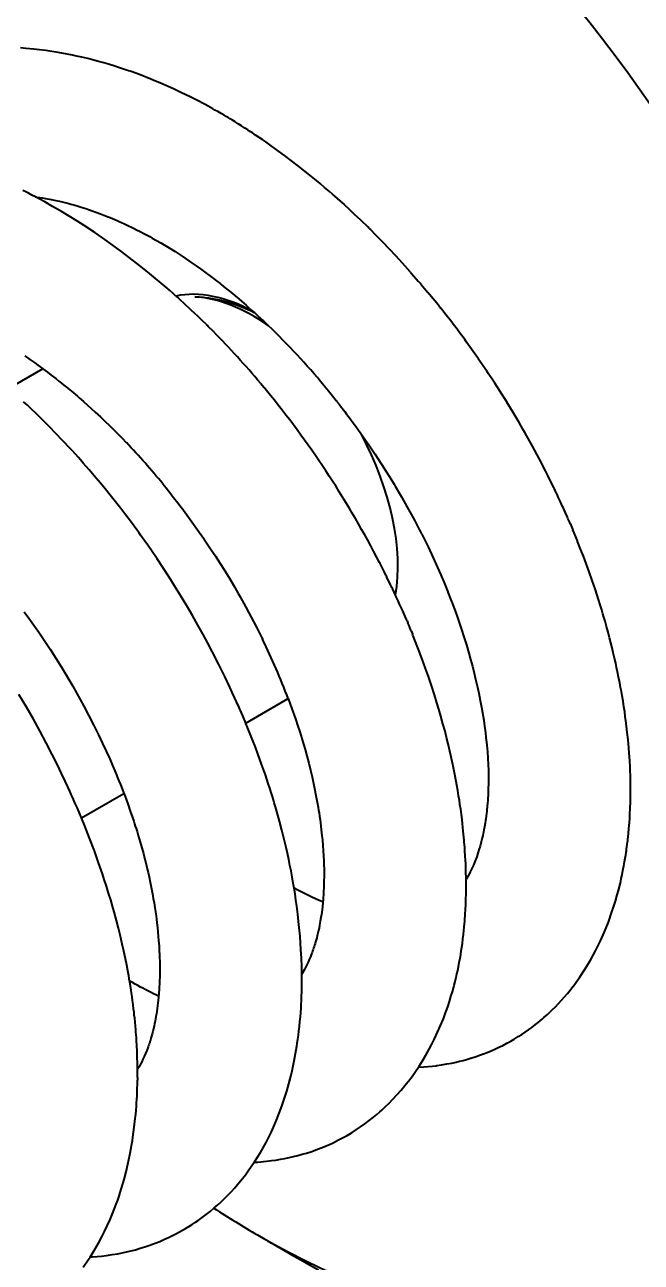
# Model space of a CAD drawing. Header units: millimetres. Extents: x 15 to 415, y 5 to 292.
# Drawn here: x 329.57 to 333.24, y 131.37 to 138.74 of the extents above; entities that cross this region are included whole.
import ezdxf

# ---------------------------------------------------------------- set-up
doc = ezdxf.new("R2010")
doc.units = ezdxf.units.MM
doc.layers.add('Geometries', color=7, linetype='Continuous')

msp = doc.modelspace()

# ---------------------------------------------------------------- linework, layer by layer
at = {"layer": 'Geometries', "linetype": 'Continuous', "lineweight": 40}
for p, q in [((331.4564, 137.6838), (331.4575, 137.6829)), ((331.4575, 137.6829), (331.473, 137.6688)), ((331.6234, 137.5262), (331.6302, 137.5195)), ((331.6302, 137.5195), (331.6587, 137.491)), ((330.6592, 137.2564), (330.6607, 137.2553)), ((331.8687, 137.2666), (331.8737, 137.2609)), ((331.8737, 137.2609), (331.9174, 137.2108)), ((331.9321, 137.1935), (331.9423, 137.1815)), ((331.9423, 137.1815), (331.9723, 137.1458)), ((330.4723, 137.1242), (330.4852, 137.1127)), ((330.9244, 137.0394), (330.9341, 137.0306)), ((330.9341, 137.0306), (330.9394, 137.0258)), ((332.0352, 137.0689), (332.0486, 137.0521)), ((330.5928, 137.0129), (330.5942, 137.0116)), ((330.5942, 137.0116), (330.6187, 136.988)), ((330.6517, 136.9557), (330.6526, 136.9548)), ((330.9685, 136.9992), (330.9712, 136.9967)), ((330.9712, 136.9967), (330.9862, 136.9828)), ((330.6526, 136.9548), (330.6635, 136.944)), ((329.6805, 136.6908), (329.4779, 136.5738)), ((330.975, 136.6052), (330.9967, 136.5793)), ((331.4614, 136.4574), (331.4678, 136.449)), ((331.8653, 135.8399), (331.8949, 135.7849)), ((331.9148, 135.747), (331.9212, 135.7347)), ((331.9212, 135.7347), (331.9287, 135.72)), ((331.9287, 135.72), (331.9365, 135.7046)), ((332.8198, 135.7694), (332.8353, 135.7327)), ((331.7224, 135.4626), (331.7269, 135.4533)), ((330.8329, 135.3713), (330.8433, 135.3533)), ((331.7614, 135.3821), (331.7579, 135.3894)), ((332.1077, 135.3203), (332.1136, 135.3048)), ((332.1136, 135.3048), (332.1165, 135.2973)), ((331.8482, 135.1897), (331.8528, 135.1788)), ((331.8731, 135.1304), (331.8802, 135.113)), ((330.8878, 134.5819), (331.1406, 134.7278)), ((329.9098, 134.0172), (330.1625, 134.1631)), ((333.1072, 133.5872), (333.1069, 133.5859)), ((332.1289, 133.021), (332.1292, 133.0221)), ((332.2272, 132.5865), (332.2394, 132.5903)), ((330.2437, 132.4727), (330.2434, 132.4552)), ((331.1513, 132.4571), (331.1509, 132.4557)), ((330.9577, 131.5345), (331.0014, 131.5092))]:
    msp.add_line(p, q, dxfattribs=at)
at = {"layer": 'Geometries', "linetype": 'Continuous', "lineweight": 40, "flags": 128}
for points in [[(330.1867, 138.4665), (330.1726, 138.4714), (330.155, 138.4773), (330.1366, 138.4834), (330.1022, 138.4943), (330.0716, 138.5036), (330.043, 138.512), (330.0116, 138.5208), (329.9761, 138.5302), (329.947, 138.5376), (329.9124, 138.5458), (329.8809, 138.5529), (329.857, 138.558), (329.8241, 138.5646), (329.793, 138.5704), (329.7592, 138.5762), (329.7343, 138.5802), (329.6982, 138.5854), (329.6601, 138.5903), (329.6233, 138.5945), (329.5795, 138.5986), (329.5466, 138.601)], [(330.1895, 138.4656), (330.1876, 138.4662), (330.1867, 138.4665)], [(331.4041, 137.7304), (331.3858, 137.7463), (331.357, 137.771), (331.3302, 137.7937), (331.2996, 137.8192), (331.2689, 137.8444), (331.2416, 137.8663), (331.2027, 137.897), (331.161, 137.9292), (331.1187, 137.9611), (331.0832, 137.9872), (331.0389, 138.019), (331.0227, 138.0304), (331.0072, 138.0413), (330.9891, 138.0537), (330.9684, 138.0678), (330.9462, 138.0828), (330.9276, 138.0951), (330.9132, 138.1045), (330.9008, 138.1126), (330.8834, 138.1238), (330.8623, 138.1372), (330.8426, 138.1496), (330.8249, 138.1606), (330.809, 138.1703), (330.7949, 138.1788), (330.7826, 138.1861), (330.772, 138.1924), (330.7589, 138.2002), (330.7413, 138.2104), (330.7208, 138.2222), (330.7043, 138.2315), (330.6912, 138.2389), (330.6789, 138.2457), (330.6635, 138.2542), (330.646, 138.2637), (330.5971, 138.2894), (330.5561, 138.3103), (330.5018, 138.3368), (330.4578, 138.3574), (330.4124, 138.3778), (330.3763, 138.3934), (330.351, 138.404), (330.3221, 138.4158), (330.2997, 138.4247), (330.279, 138.4328), (330.2548, 138.442), (330.2274, 138.4521), (330.2111, 138.458), (330.1997, 138.462), (330.1895, 138.4656)], [(329.6354, 137.7142), (329.615, 137.7249), (329.5942, 137.7356), (329.5778, 137.744), (329.5614, 137.7522)], [(329.635, 137.7143), (329.6445, 137.713), (329.6617, 137.7106), (329.6774, 137.7081), (329.6957, 137.7051), (329.7202, 137.7006), (329.7392, 137.6969), (329.7581, 137.6929), (329.7781, 137.6885), (329.8025, 137.6827), (329.8279, 137.6763), (329.8469, 137.6712), (329.8643, 137.6664), (329.8844, 137.6606), (329.908, 137.6534), (329.936, 137.6445), (329.9575, 137.6373), (329.9736, 137.6318), (329.996, 137.6238), (330.0226, 137.614), (330.0431, 137.6061), (330.0624, 137.5984), (330.0811, 137.5908), (330.0954, 137.5848), (330.1081, 137.5795), (330.1225, 137.5732), (330.1348, 137.5678), (330.1491, 137.5614), (330.1654, 137.554), (330.1817, 137.5463), (330.1945, 137.5403), (330.2043, 137.5355), (330.2198, 137.528), (330.2376, 137.5191), (330.259, 137.5082), (330.2808, 137.4968), (330.3002, 137.4865), (330.3165, 137.4776), (330.3316, 137.4693), (330.3829, 137.44), (330.4323, 137.4103), (330.4672, 137.3885), (330.516, 137.3569), (330.5639, 137.3246), (330.5932, 137.3042)], [(330.4337, 137.1583), (330.4195, 137.1707), (330.3852, 137.2002), (330.3514, 137.2287), (330.3153, 137.2585), (330.263, 137.3006), (330.2124, 137.3402), (330.1511, 137.3867), (330.0976, 137.4259), (330.0344, 137.4705), (329.9891, 137.5015), (329.925, 137.5439), (329.8825, 137.571), (329.8361, 137.5998), (329.7915, 137.6267), (329.7379, 137.6578), (329.691, 137.6842), (329.6537, 137.7045), (329.6362, 137.7138), (329.6354, 137.7142)], [(331.4564, 137.6838), (331.4497, 137.6899), (331.418, 137.7182), (331.4041, 137.7304)], [(331.5776, 137.5709), (331.5728, 137.5755), (331.5361, 137.6105), (331.5039, 137.6405), (331.4792, 137.6632), (331.473, 137.6688)], [(331.6234, 137.5262), (331.614, 137.5355), (331.5776, 137.5709)], [(331.8687, 137.2666), (331.8671, 137.2685), (331.8219, 137.3189), (331.7815, 137.363), (331.7443, 137.4027), (331.704, 137.4448), (331.6593, 137.4904), (331.6587, 137.491)], [(330.5932, 137.3042), (330.6185, 137.2861), (330.6592, 137.2564)], [(330.6607, 137.2553), (330.6635, 137.2532), (330.6888, 137.2343)], [(330.6888, 137.2343), (330.7132, 137.2156), (330.7358, 137.1979), (330.7392, 137.1953)], [(330.7392, 137.1953), (330.7562, 137.1818), (330.7762, 137.1658), (330.7984, 137.1476), (330.822, 137.1281)], [(331.9321, 137.1935), (331.9258, 137.2009), (331.9174, 137.2108)], [(330.4723, 137.1242), (330.4558, 137.1389), (330.4337, 137.1583)], [(330.5928, 137.0129), (330.5578, 137.046), (330.528, 137.0737), (330.4936, 137.1051), (330.4852, 137.1127)], [(330.5841, 137.12), (330.6046, 137.1192), (330.6252, 137.1178), (330.6461, 137.1158), (330.6671, 137.113), (330.6884, 137.1097), (330.7097, 137.1057), (330.7313, 137.101), (330.7529, 137.0958), (330.7755, 137.0896), (330.7982, 137.0827), (330.8211, 137.0752), (330.844, 137.067), (330.8627, 137.0597), (330.8816, 137.0521), (330.9004, 137.0439), (330.9193, 137.0353), (330.9382, 137.0263), (330.9397, 137.0255)], [(330.822, 137.1281), (330.8243, 137.1262), (330.8464, 137.1075), (330.8628, 137.0935), (330.8759, 137.0822), (330.89, 137.0699), (330.9051, 137.0566), (330.9228, 137.0408), (330.9244, 137.0394)], [(332.0352, 137.0689), (332.0347, 137.0694), (331.9827, 137.1332), (331.9723, 137.1458)], [(332.1081, 136.9761), (332.0819, 137.0099), (332.0486, 137.0521)], [(330.6517, 136.9557), (330.6313, 136.9758), (330.6187, 136.988)], [(330.9394, 137.0258), (330.9439, 137.0218), (330.9684, 136.9993), (330.9685, 136.9992)], [(330.9862, 136.9828), (330.9934, 136.976), (331.0128, 136.9576), (331.0232, 136.9476)], [(330.695, 136.9125), (330.6646, 136.9429), (330.6635, 136.944)], [(329.5718, 136.7677), (329.602, 136.747), (329.6313, 136.7264), (329.6498, 136.7132), (329.6786, 136.6922), (329.6808, 136.6906)], [(332.3234, 136.6767), (332.3, 136.7112), (332.2727, 136.751)], [(329.6808, 136.6906), (329.7079, 136.6704), (329.7297, 136.6539), (329.7571, 136.6327), (329.7754, 136.6183), (329.7917, 136.6054), (329.8057, 136.5941), (329.8209, 136.5817), (329.8403, 136.5658), (329.8599, 136.5495), (329.8745, 136.5371), (329.8854, 136.5278), (329.896, 136.5188), (329.9082, 136.5082), (329.9222, 136.496), (329.9466, 136.4744), (329.9681, 136.4551), (329.9917, 136.4335), (330.0231, 136.4043), (330.0512, 136.3776), (330.0743, 136.3552), (330.0945, 136.3354), (330.123, 136.307), (330.1513, 136.2781), (330.1763, 136.2522), (330.1772, 136.2512)], [(332.3703, 136.6058), (332.3668, 136.6112), (332.3341, 136.6607), (332.3234, 136.6767)], [(331.3534, 136.5924), (331.3546, 136.5908), (331.36, 136.5844)], [(332.4092, 136.5452), (332.4027, 136.5554), (332.3703, 136.6058)], [(331.0351, 136.5326), (331.0037, 136.5707), (330.9967, 136.5793)], [(331.36, 136.5844), (331.3802, 136.5597), (331.4049, 136.5292), (331.4262, 136.5025), (331.4288, 136.4992)], [(332.4423, 136.4922), (332.4416, 136.4934), (332.4092, 136.5452)], [(330.8878, 134.5819), (330.8697, 134.6249), (330.8618, 134.6432), (330.856, 134.6565), (330.8522, 134.6652), (330.8484, 134.6739), (330.844, 134.6839), (330.8391, 134.6951), (330.8335, 134.7076), (330.8218, 134.7336), (330.808, 134.7637), (330.7929, 134.7963), (330.7626, 134.8599), (330.7278, 134.9303), (330.6884, 135.0073), (330.662, 135.0573), (330.6337, 135.1097), (330.6034, 135.1644), (330.5709, 135.2214), (330.5363, 135.2807), (330.4998, 135.3414), (330.4647, 135.3982), (330.4318, 135.4503), (330.3937, 135.5089), (330.3597, 135.56), (330.3299, 135.6038), (330.3046, 135.6405), (330.2839, 135.67), (330.272, 135.6867), (330.2616, 135.7012), (330.2512, 135.7157), (330.2396, 135.7317), (330.2231, 135.7542), (330.2014, 135.7835), (330.1743, 135.8196), (330.1445, 135.8584), (330.1123, 135.8997), (330.0812, 135.9388), (330.0514, 135.9756), (330.0228, 136.0103), (329.9956, 136.0428), (329.9754, 136.0665), (329.956, 136.0891), (329.9376, 136.1102), (329.9203, 136.1299), (329.9043, 136.148), (329.8894, 136.1646), (329.8738, 136.1819), (329.8556, 136.2019), (329.8325, 136.2269), (329.8095, 136.2515), (329.7876, 136.2746), (329.7669, 136.2962), (329.7474, 136.3164), (329.7291, 136.3351), (329.6949, 136.3695), (329.6651, 136.3991), (329.6372, 136.4262), (329.6114, 136.451), (329.5876, 136.4735), (329.5653, 136.4944)], [(331.4288, 136.4992), (331.444, 136.4798), (331.4583, 136.4614), (331.4614, 136.4574)], [(331.4678, 136.449), (331.4693, 136.4471), (331.4779, 136.4359), (331.4887, 136.4216), (331.5004, 136.406), (331.5154, 136.3859), (331.5337, 136.3611), (331.5507, 136.3376)], [(332.5381, 136.3315), (332.5157, 136.3703), (332.4799, 136.4307), (332.4423, 136.4922)], [(331.5507, 136.3376), (331.5587, 136.3265), (331.5749, 136.3038)], [(331.5749, 136.3038), (331.5877, 136.2856), (331.6206, 136.2382), (331.657, 136.1841), (331.6967, 136.1234), (331.7384, 136.0573), (331.771, 136.0039)], [(332.6863, 136.0561), (332.6729, 136.0826), (332.6363, 136.1533), (332.5951, 136.2299), (332.5492, 136.3122), (332.5381, 136.3315)], [(330.3945, 136.0053), (330.4134, 135.9822), (330.4278, 135.9643)], [(331.771, 136.0039), (331.7785, 135.9915), (331.8156, 135.9283), (331.8498, 135.8679), (331.8653, 135.8399)], [(332.7258, 135.9757), (332.7217, 135.9842), (332.7053, 136.0178), (332.6863, 136.0561)], [(330.4278, 135.9643), (330.4354, 135.9548), (330.4568, 135.9276), (330.4757, 135.9034), (330.4908, 135.8838), (330.5023, 135.8687), (330.5125, 135.8552), (330.5171, 135.8491)], [(332.7392, 135.9478), (332.7369, 135.9525), (332.7258, 135.9757)], [(332.8062, 135.8007), (332.803, 135.8081), (332.7918, 135.8333), (332.784, 135.8508), (332.7793, 135.8611), (332.7746, 135.8715), (332.7688, 135.8842), (332.7619, 135.8992), (332.7505, 135.9237), (332.7392, 135.9478)], [(330.5171, 135.8491), (330.5375, 135.8216), (330.5675, 135.7806), (330.6015, 135.733), (330.6359, 135.6835)], [(331.8949, 135.7849), (331.8966, 135.7818), (331.9148, 135.747)], [(332.8198, 135.7694), (332.8171, 135.7756), (332.8062, 135.8007)], [(331.9365, 135.7046), (331.9375, 135.7026), (331.9732, 135.6304), (332.0039, 135.5653), (332.0301, 135.5074), (332.0487, 135.4649)], [(332.8623, 135.6671), (332.8427, 135.7151), (332.8353, 135.7327)], [(330.6359, 135.6835), (330.6387, 135.6795), (330.6788, 135.6199), (330.709, 135.5737)], [(333.1791, 134.1678), (333.1792, 134.1764), (333.1792, 134.1919), (333.1791, 134.2053), (333.179, 134.2179), (333.1786, 134.2419), (333.1779, 134.2699), (333.1769, 134.2975), (333.1759, 134.3213), (333.174, 134.3572), (333.171, 134.4029), (333.1685, 134.4351), (333.1642, 134.4829), (333.1598, 134.5249), (333.1555, 134.5625), (333.1514, 134.5954), (333.1478, 134.6219), (333.144, 134.6489), (333.1394, 134.6795), (333.1344, 134.7114), (333.1291, 134.7432), (333.1244, 134.7698), (333.12, 134.7942), (333.1147, 134.8224), (333.1082, 134.8556), (333.1018, 134.8865), (333.0963, 134.9122), (333.0907, 134.9379), (333.0838, 134.9683), (333.0763, 135.0004), (333.0691, 135.0302), (333.062, 135.0588), (333.0541, 135.0896), (333.0453, 135.1227), (333.0358, 135.1576), (333.0272, 135.1879), (333.0202, 135.2121), (333.0144, 135.232), (333.0071, 135.2565), (332.998, 135.2861), (332.9883, 135.3172), (332.9698, 135.3741), (332.951, 135.4298), (332.9323, 135.4831), (332.9144, 135.5324), (332.8979, 135.5764), (332.8819, 135.6177), (332.864, 135.663), (332.8623, 135.6671)], [(330.709, 135.5737), (330.7215, 135.5543), (330.7534, 135.5038), (330.7863, 135.4501), (330.8202, 135.3932), (330.8329, 135.3713)], [(331.6898, 135.5272), (331.6873, 135.532), (331.684, 135.5386)], [(331.7224, 135.4626), (331.7133, 135.4807), (331.6898, 135.5272)], [(331.7502, 135.4055), (331.7362, 135.4345), (331.7269, 135.4533)], [(332.0487, 135.4649), (332.0532, 135.4543), (332.0664, 135.423), (332.0787, 135.3932), (332.091, 135.3628), (332.0913, 135.3621)], [(330.8433, 135.3533), (330.8548, 135.3331), (330.8892, 135.2712), (330.907, 135.2384)], [(331.7579, 135.3894), (331.756, 135.3933), (331.7502, 135.4055)], [(331.7797, 135.3431), (331.7712, 135.3612), (331.7614, 135.3821)], [(331.8367, 135.2163), (331.8327, 135.2255), (331.8205, 135.2533), (331.8114, 135.2737), (331.8042, 135.2897), (331.7954, 135.309), (331.7843, 135.3332), (331.7797, 135.3431)], [(332.0913, 135.3621), (332.1054, 135.3262), (332.1077, 135.3203)], [(332.1165, 135.2973), (332.1207, 135.2861), (332.1338, 135.2506), (332.1459, 135.2171), (332.1589, 135.1799), (332.1726, 135.1389), (332.1871, 135.0943), (332.2017, 135.0471), (332.216, 134.9985), (332.2265, 134.961), (332.2372, 134.9215), (332.2482, 134.8785), (332.2568, 134.843), (332.2676, 134.7957), (332.2755, 134.7594), (332.2844, 134.7153), (332.2915, 134.677), (332.2977, 134.6419), (332.3047, 134.5983), (332.3098, 134.563), (332.315, 134.5235), (332.3183, 134.4958), (332.3197, 134.4828), (332.3213, 134.4682), (332.323, 134.4506), (332.3248, 134.4299), (332.3264, 134.4107), (332.3274, 134.3969), (332.3283, 134.3844), (332.3292, 134.3711), (332.3299, 134.3588), (332.3304, 134.348), (332.331, 134.3355), (332.3323, 134.2989), (332.3329, 134.2687), (332.333, 134.2478), (332.3328, 134.2222), (332.3322, 134.1931), (332.3315, 134.1705), (332.3307, 134.1532), (332.3296, 134.1353), (332.3286, 134.1196), (332.3276, 134.1067), (332.3271, 134.1), (332.3262, 134.0904), (332.3251, 134.0783), (332.3241, 134.0684), (332.3234, 134.0615), (332.3228, 134.056), (332.3212, 134.0426), (332.3193, 134.0271), (332.3172, 134.0121), (332.3156, 134.0015), (332.3132, 133.9856), (332.3097, 133.9651), (332.3062, 133.9466), (332.3035, 133.933), (332.3016, 133.9239), (332.299, 133.912), (332.296, 133.8988), (332.2904, 133.8758), (332.2834, 133.8498), (332.2766, 133.8269), (332.2703, 133.8071), (332.2632, 133.7865), (332.2537, 133.7612), (332.2438, 133.7369), (332.2346, 133.7162), (332.2248, 133.6957), (332.2138, 133.6745), (332.2012, 133.6524), (332.1997, 133.6497)], [(329.5691, 135.245), (329.5967, 135.207), (329.6264, 135.1652), (329.6562, 135.1222), (329.7234, 135.0214), (329.791, 134.9144), (329.8582, 134.801), (329.9246, 134.6816), (329.9544, 134.6254), (329.9837, 134.568), (330.0115, 134.5117), (330.0359, 134.4607), (330.057, 134.4151), (330.078, 134.3684), (330.095, 134.3293), (330.1085, 134.2978), (330.1185, 134.2738), (330.1231, 134.2626), (330.1272, 134.2526), (330.1333, 134.2374), (330.1418, 134.2163), (330.1522, 134.1897), (330.1624, 134.1632)], [(330.907, 135.2384), (330.9208, 135.2126), (330.9541, 135.1483), (330.9835, 135.0893), (330.9887, 135.0788)], [(331.8482, 135.1897), (331.8447, 135.1979), (331.8367, 135.2163)], [(331.8731, 135.1304), (331.8714, 135.1345), (331.8582, 135.166), (331.8528, 135.1788)], [(332.1998, 133.6499), (332.1996, 133.6656), (332.1992, 133.6877), (332.1986, 133.7083), (332.1981, 133.7244), (332.1973, 133.7441), (332.1963, 133.7653), (332.195, 133.7905), (332.1931, 133.8212), (332.1917, 133.8418), (332.1904, 133.8594), (332.1892, 133.8736), (332.1882, 133.8855), (332.1868, 133.9018), (332.1834, 133.9374), (332.1808, 133.962), (332.1786, 133.9822), (332.1755, 134.0078), (332.1718, 134.0373), (332.1677, 134.0685), (332.1635, 134.0977), (332.1597, 134.1228), (332.1556, 134.1489), (332.1505, 134.18), (332.145, 134.2118), (332.135, 134.2658), (332.1211, 134.3347), (332.1093, 134.3892), (332.0931, 134.4587), (332.084, 134.4955), (332.0744, 134.5328), (332.0623, 134.578), (332.0501, 134.622), (332.038, 134.6639), (332.0262, 134.7031), (332.0115, 134.7505), (331.9939, 134.8048), (331.9756, 134.8594), (331.9588, 134.9073), (331.9385, 134.9632), (331.917, 135.0201), (331.895, 135.0764), (331.8836, 135.1046), (331.8802, 135.113)], [(329.9098, 134.0172), (329.8997, 134.0414), (329.8854, 134.0752), (329.8712, 134.1078), (329.8626, 134.1275), (329.8567, 134.1408), (329.8533, 134.1484), (329.8495, 134.1568), (329.8406, 134.1765), (329.8284, 134.2032), (329.8129, 134.2367), (329.7918, 134.2813), (329.7662, 134.334), (329.7358, 134.3949), (329.7002, 134.4638), (329.6617, 134.536), (329.6237, 134.6047), (329.5801, 134.681), (329.5379, 134.7524)], [(331.1406, 134.728), (331.1508, 134.7009), (331.1632, 134.667), (331.1749, 134.6339), (331.1859, 134.6018), (331.1969, 134.5691), (331.2093, 134.5306), (331.2217, 134.4904), (331.2317, 134.4569), (331.2408, 134.4255), (331.2514, 134.3871), (331.2628, 134.3438), (331.2735, 134.301), (331.2827, 134.2622), (331.296, 134.2015), (331.3079, 134.1417), (331.3187, 134.0809), (331.3218, 134.0621), (331.3242, 134.0467), (331.327, 134.0286), (331.3302, 134.0064), (331.3328, 133.9871), (331.3351, 133.969), (331.3378, 133.947), (331.3418, 133.9103), (331.3442, 133.8863), (331.3472, 133.8506), (331.3492, 133.8238), (331.3513, 133.7887), (331.3524, 133.7627), (331.3533, 133.7378), (331.3539, 133.7119), (331.3541, 133.6891), (331.3541, 133.6673), (331.3538, 133.6421), (331.3533, 133.6214), (331.3526, 133.6032), (331.3515, 133.5797), (331.3504, 133.56), (331.3492, 133.5431), (331.348, 133.5282), (331.3471, 133.5175)], [(331.1759, 133.5989), (331.1758, 133.5992), (331.1707, 133.6297), (331.1641, 133.6667), (331.1574, 133.7023), (331.1511, 133.7345), (331.1439, 133.7696), (331.1359, 133.8066), (331.1282, 133.8409), (331.1167, 133.8896), (331.1033, 133.9436), (331.0888, 133.9986), (331.0729, 134.0555), (331.0647, 134.0839), (331.0579, 134.1069), (331.0525, 134.1251), (331.0464, 134.1447), (331.0393, 134.1677), (331.031, 134.1939), (331.0217, 134.2224), (331.0048, 134.2729), (330.9882, 134.3208), (330.9727, 134.3643), (330.9598, 134.3993), (330.9452, 134.4379), (330.928, 134.4824), (330.9088, 134.5307), (330.8893, 134.5784), (330.8878, 134.5819)], [(330.1624, 134.1632), (330.1635, 134.1604), (330.1752, 134.1291), (330.1875, 134.0954), (330.2006, 134.0583), (330.214, 134.0191), (330.2211, 133.998), (330.2265, 133.9815), (330.2305, 133.969), (330.2352, 133.9541), (330.241, 133.9354), (330.2479, 133.9129), (330.2598, 133.8726), (330.2695, 133.8383), (330.2783, 133.806), (330.2876, 133.7702), (330.293, 133.7489), (330.2973, 133.731), (330.3015, 133.7137), (330.3065, 133.692), (330.3121, 133.6671), (330.3189, 133.6354), (330.3252, 133.6043), (330.3327, 133.5649), (330.3377, 133.5369), (330.342, 133.5117), (330.3466, 133.4829), (330.3504, 133.4574), (330.3537, 133.4335), (330.3562, 133.4148), (330.359, 133.3924), (330.3622, 133.364), (330.3647, 133.3399), (330.3674, 133.3114), (330.3694, 133.2874), (330.3707, 133.2698), (330.3715, 133.2565), (330.3725, 133.2413), (330.3734, 133.2247), (330.3742, 133.2068), (330.375, 133.1851), (330.3756, 133.1645), (330.3759, 133.1489), (330.376, 133.1358), (330.3761, 133.1231), (330.3761, 133.1067), (330.3758, 133.0858), (330.3755, 133.067), (330.375, 133.0519), (330.3746, 133.0407), (330.374, 133.0277), (330.3732, 133.0111), (330.372, 132.9924), (330.3709, 132.9776), (330.3701, 132.9665), (330.3692, 132.9561)], [(333.1205, 133.641), (333.1239, 133.6559), (333.1286, 133.6777), (333.1339, 133.7034), (333.1393, 133.7311), (333.1438, 133.7565), (333.1473, 133.7768), (333.1503, 133.7958), (333.1529, 133.813), (333.1539, 133.8197), (333.1554, 133.8303), (333.1575, 133.8457), (333.1595, 133.8611), (333.161, 133.8729), (333.1619, 133.8808), (333.1627, 133.8875), (333.1636, 133.895), (333.1645, 133.9035), (333.1669, 133.9268), (333.1692, 133.9513), (333.1709, 133.9719), (333.1723, 133.9894), (333.174, 134.0146), (333.1757, 134.0447), (333.1768, 134.0685), (333.1775, 134.088), (333.178, 134.1007), (333.1784, 134.1176), (333.1788, 134.1386), (333.1791, 134.1584)], [(333.1791, 134.1584), (333.1791, 134.1588), (333.1791, 134.1678)], [(330.1963, 133.0473), (330.1912, 133.0772), (330.1856, 133.1078), (330.1796, 133.1398), (330.172, 133.178), (330.1622, 133.2244), (330.1528, 133.2665), (330.14, 133.3208), (330.1298, 133.3618), (330.1181, 133.407), (330.1044, 133.4572), (330.0944, 133.4927), (330.0838, 133.529), (330.0716, 133.5693), (330.0583, 133.6119), (330.0459, 133.6506), (330.0346, 133.6846), (330.0122, 133.75), (329.9866, 133.8213), (329.9583, 133.8961), (329.9279, 133.9731), (329.9139, 134.0074), (329.9098, 134.0172)], [(332.2, 133.6024), (332.2, 133.6108), (332.2, 133.6256), (332.1999, 133.6441), (332.1998, 133.6499)], [(333.1072, 133.5872), (333.1086, 133.5926), (333.1163, 133.6234), (333.1205, 133.641)], [(331.2218, 133.0879), (331.2217, 133.0992), (331.221, 133.1313), (331.2193, 133.1831), (331.2168, 133.2335), (331.2143, 133.2721), (331.2113, 133.3127), (331.2065, 133.3655), (331.2029, 133.4009), (331.1978, 133.445), (331.1918, 133.4925), (331.1868, 133.528), (331.1813, 133.5648), (331.1759, 133.5989)], [(331.347, 133.517), (331.3255, 133.5263), (331.2821, 133.546), (331.2384, 133.5669), (331.1982, 133.5871), (331.1759, 133.5988)], [(332.1426, 133.0766), (332.1455, 133.0894), (332.1498, 133.1091), (332.1544, 133.1314), (332.1591, 133.1555), (332.1639, 133.1818), (332.1678, 133.2044), (332.1712, 133.2258), (332.1744, 133.247), (332.1776, 133.2699), (332.1811, 133.2973), (332.1842, 133.3234), (332.1867, 133.3469), (332.1887, 133.3672), (332.1905, 133.3877), (332.1916, 133.4004), (332.1928, 133.4158), (332.194, 133.4339), (332.1952, 133.4517), (332.1958, 133.4636), (332.1963, 133.4715), (332.1967, 133.4805), (332.1973, 133.4938), (332.1981, 133.5126), (332.1989, 133.5374), (332.1995, 133.5615), (332.1998, 133.5802), (332.1998, 133.585)], [(332.1998, 133.585), (332.1999, 133.5964), (332.2, 133.6024)], [(332.836, 133.013), (332.8367, 133.0138), (332.8553, 133.0387), (332.8753, 133.0669), (332.9089, 133.1179), (332.9405, 133.1705), (332.9711, 133.2269), (333.0002, 133.2863), (333.0233, 133.3384), (333.0468, 133.3972), (333.0685, 133.4575), (333.0781, 133.4868), (333.0887, 133.521), (333.0996, 133.5588), (333.1069, 133.5859)], [(331.3471, 133.5175), (331.3465, 133.5112), (331.3444, 133.4903), (331.3421, 133.4705), (331.3402, 133.4561), (331.3384, 133.4426), (331.3357, 133.4246), (331.332, 133.4022), (331.3278, 133.3796), (331.3241, 133.361), (331.3197, 133.3409), (331.3174, 133.3308), (331.3157, 133.3238), (331.3138, 133.3163), (331.3107, 133.3041), (331.3071, 133.291), (331.3038, 133.2795), (331.3008, 133.2695), (331.2978, 133.2596), (331.295, 133.2509), (331.2922, 133.2422), (331.2894, 133.234), (331.2876, 133.2291), (331.2861, 133.2249), (331.2832, 133.2169), (331.2799, 133.2081), (331.2729, 133.1903), (331.2658, 133.1735), (331.2587, 133.1575), (331.2515, 133.1423), (331.2452, 133.1297), (331.2378, 133.1157), (331.2242, 133.0917), (331.2218, 133.0876)], [(331.2219, 133.0379), (331.222, 133.0502), (331.222, 133.0694), (331.2218, 133.0879)], [(332.1292, 133.0221), (332.1347, 133.0437), (332.1407, 133.0683), (332.1426, 133.0766)], [(330.2437, 132.5216), (330.2435, 132.5385), (330.2431, 132.5617), (330.2424, 132.5896), (330.2415, 132.6159), (330.2406, 132.6389), (330.2399, 132.6516), (330.2392, 132.6662), (330.2381, 132.6857), (330.2366, 132.7088), (330.2352, 132.7273), (330.2343, 132.7403), (330.2329, 132.7567), (330.2311, 132.7777), (330.2289, 132.8021), (330.2266, 132.8243), (330.2246, 132.8437), (330.2227, 132.8607), (330.2206, 132.8786), (330.2173, 132.9056), (330.214, 132.9303), (330.211, 132.9523), (330.2077, 132.9754), (330.2032, 133.0049), (330.1976, 133.0395), (330.1963, 133.0473)], [(330.369, 132.9561), (330.3536, 132.9633), (330.3384, 132.9705), (330.321, 132.9791), (330.305, 132.9871), (330.2884, 132.9957), (330.2751, 133.0027), (330.2616, 133.01), (330.2459, 133.0186), (330.2295, 133.0278), (330.2144, 133.0366), (330.2013, 133.0442), (330.1969, 133.0468)], [(331.1924, 132.6579), (331.195, 132.675), (331.1986, 132.6996), (331.2017, 132.7234), (331.2047, 132.7477), (331.2078, 132.776), (331.2107, 132.8056), (331.2132, 132.8338), (331.215, 132.8576), (331.217, 132.8874), (331.2182, 132.9089), (331.2191, 132.928), (331.2198, 132.9448), (331.2204, 132.9597), (331.2209, 132.9777), (331.2215, 133.0007), (331.2218, 133.0201)], [(331.2218, 133.0201), (331.2218, 133.0259), (331.2219, 133.0379)], [(331.916, 132.5332), (331.9196, 132.5387), (331.9403, 132.5713), (331.9601, 132.6046), (331.98, 132.6398), (331.9945, 132.6672), (332.0125, 132.703), (332.0304, 132.7413), (332.0479, 132.7811), (332.0644, 132.8219), (332.0774, 132.856), (332.0851, 132.8776), (332.0927, 132.8994), (332.1008, 132.9242), (332.1099, 132.9534), (332.1181, 132.9813), (332.1245, 133.0042), (332.1289, 133.0209), (332.1289, 133.021)], [(330.3692, 132.9561), (330.3686, 132.9502), (330.3667, 132.9309), (330.3651, 132.9158), (330.3631, 132.8996), (330.3607, 132.8815), (330.3582, 132.8645), (330.3559, 132.8499), (330.3535, 132.8354), (330.351, 132.8213), (330.3483, 132.8071), (330.3454, 132.793), (330.342, 132.7773), (330.3387, 132.7629), (330.3364, 132.7532), (330.3345, 132.7457), (330.333, 132.7399), (330.3304, 132.7301), (330.3269, 132.7172), (330.3235, 132.7055), (330.3203, 132.6949), (330.3178, 132.6871), (330.3166, 132.6832), (330.3149, 132.6782), (330.3125, 132.6708), (330.3095, 132.6621), (330.3065, 132.6536), (330.3043, 132.6476), (330.2984, 132.6321), (330.291, 132.614), (330.2835, 132.5968), (330.276, 132.5805), (330.2683, 132.565), (330.2606, 132.5503), (330.2529, 132.5363), (330.2457, 132.5241), (330.2437, 132.5208)], [(332.2394, 132.5903), (332.248, 132.593), (332.2651, 132.5987), (332.2803, 132.604), (332.303, 132.6123), (332.3261, 132.6213), (332.35, 132.6312), (332.3741, 132.6419), (332.3947, 132.6515), (332.4187, 132.6633), (332.4424, 132.6756), (332.4661, 132.6886), (332.4866, 132.7005), (332.5105, 132.715), (332.532, 132.7287), (332.5516, 132.7419), (332.571, 132.7554), (332.591, 132.77), (332.6136, 132.7873), (332.6286, 132.7992), (332.6409, 132.8093), (332.6522, 132.8188), (332.6633, 132.8283), (332.6743, 132.8381), (332.685, 132.8478)], [(332.685, 132.8478), (332.6852, 132.8479), (332.6939, 132.856)], [(331.1644, 132.5111), (331.1772, 132.5715), (331.1924, 132.6579)], [(331.9165, 132.5327), (331.9489, 132.5348), (331.9746, 132.5371), (331.9999, 132.5397), (332.0208, 132.5423)], [(332.0208, 132.5423), (332.025, 132.5428), (332.0531, 132.5469), (332.086, 132.5525), (332.1141, 132.5579), (332.1405, 132.5636), (332.1611, 132.5684), (332.1816, 132.5736), (332.2031, 132.5795), (332.2263, 132.5863), (332.2272, 132.5865)], [(330.2437, 132.4727), (330.2438, 132.4951), (330.2437, 132.5164), (330.2437, 132.5216)], [(331.1513, 132.4571), (331.1585, 132.4861), (331.1644, 132.5111)], [(331.8532, 132.4455), (331.8573, 132.4507), (331.8781, 132.4785), (331.8982, 132.5068), (331.916, 132.5332)], [(330.2132, 132.0947), (330.2165, 132.1166), (330.2246, 132.176), (330.2303, 132.2273), (330.2326, 132.2508), (330.235, 132.2782), (330.2368, 132.3017), (330.2381, 132.3214), (330.2393, 132.34), (330.2405, 132.3631), (330.2417, 132.3908), (330.2424, 132.4099), (330.2428, 132.4262), (330.2432, 132.4409), (330.2434, 132.4548), (330.2434, 132.4552)], [(330.9389, 131.9676), (330.9398, 131.969), (330.975, 132.0251), (331.0088, 132.085), (331.041, 132.1491), (331.0716, 132.2178), (331.1037, 132.3011), (331.1328, 132.3903), (331.1509, 132.4557)], [(331.7073, 132.2864), (331.7222, 132.3003), (331.7399, 132.3175), (331.7626, 132.3405), (331.7902, 132.3702), (331.8139, 132.3972), (331.8359, 132.4236), (331.8532, 132.4455)], [(331.2615, 132.0258), (331.2746, 132.0301), (331.2923, 132.0362), (331.3158, 132.0447), (331.3427, 132.0551), (331.3663, 132.0649), (331.3856, 132.0734), (331.4041, 132.0819), (331.4225, 132.0907), (331.4408, 132.0999), (331.4642, 132.1123), (331.4914, 132.1274), (331.521, 132.1451), (331.5468, 132.1614), (331.5717, 132.178), (331.5962, 132.1954), (331.6229, 132.2153), (331.648, 132.2351), (331.6677, 132.2514), (331.6861, 132.2673), (331.698, 132.2779)], [(331.698, 132.2779), (331.7043, 132.2836), (331.7073, 132.2864)], [(330.2062, 132.0531), (330.2086, 132.0672), (330.2132, 132.0947)], [(329.9609, 131.4031), (329.9853, 131.442), (330.0123, 131.4886), (330.0308, 131.5228), (330.0469, 131.5544), (330.0634, 131.5888), (330.0806, 131.6272), (330.0969, 131.6661), (330.1072, 131.6922), (330.117, 131.7183), (330.1256, 131.7423), (330.1337, 131.7659), (330.1409, 131.7876), (330.1488, 131.8129), (330.1568, 131.8398), (330.1637, 131.8643), (330.1757, 131.9102), (330.1866, 131.9561), (330.1985, 132.012), (330.2062, 132.0531)], [(331.2498, 132.0221), (331.256, 132.0241), (331.2615, 132.0258)], [(330.8777, 131.8823), (330.8858, 131.8927), (330.9033, 131.9163), (330.9389, 131.9676)], [(330.939, 131.9676), (330.9422, 131.9677), (330.9598, 131.9688), (330.9771, 131.9701), (330.9942, 131.9716), (331.0112, 131.9733), (331.0279, 131.9752), (331.0414, 131.9769)], [(330.7308, 131.7226), (330.7551, 131.7455), (330.7793, 131.7695), (330.801, 131.7922), (330.8227, 131.816), (330.8471, 131.8443), (330.8679, 131.8698), (330.8777, 131.8823)], [(329.9607, 131.4032), (329.9744, 131.4041), (330.0024, 131.4062), (330.03, 131.4089), (330.0591, 131.4124), (330.0934, 131.4173), (330.1256, 131.4228), (330.1522, 131.428), (330.1786, 131.4337), (330.2048, 131.44), (330.2311, 131.4469), (330.2599, 131.4551), (330.2873, 131.4637), (330.3104, 131.4714), (330.3322, 131.4792), (330.3538, 131.4874), (330.3755, 131.4961), (330.4003, 131.5066), (330.428, 131.5192), (330.4527, 131.5312), (330.4761, 131.5432), (330.4943, 131.5529), (330.5123, 131.563), (330.5302, 131.5734), (330.5487, 131.5846), (330.5691, 131.5975), (330.5885, 131.6104), (330.6047, 131.6215), (330.6287, 131.6387), (330.6523, 131.6565), (330.6755, 131.6749), (330.6983, 131.6938)], [(330.6983, 131.6938), (330.7008, 131.696), (330.7212, 131.7139)], [(330.7212, 131.7139), (330.7299, 131.7217), (330.7308, 131.7226)], [(331.0014, 131.5092), (331.0024, 131.5087), (331.0049, 131.5072), (331.0097, 131.5045), (331.0148, 131.5015), (331.0202, 131.4984), (331.0257, 131.4952), (331.0299, 131.4928), (331.034, 131.4905), (331.0382, 131.4881), (331.0422, 131.4858), (331.0476, 131.4827), (331.0527, 131.4798)], [(331.0527, 131.4798), (331.1055, 131.4495), (331.1588, 131.419), (331.2126, 131.3883), (331.267, 131.3573), (331.322, 131.3262)], [(329.9198, 131.3432), (329.9501, 131.3866), (329.9609, 131.4031)]]:
    msp.add_lwpolyline(points, dxfattribs=at)
at = {"layer": 'Geometries', "linetype": 'Continuous', "lineweight": 40}
for centre, radius, start, end in [((327.5416, 133.465), 5.7603, 34.78171, 37.55567), ((327.0123, 133.2752), 5.1761, 40.04181, 44.64457), ((328.033, 133.838), 4.314, 39.67692, 46.12104), ((326.5395, 132.8888), 5.7868, 27.25128, 39.02557), ((327.0291, 133.25), 4.3495, 39.30751, 43.63105), ((327.2124, 133.2346), 4.2025, 20.81622, 26.02979), ((331.8198, 133.7903), 1.2795, 313.09414, 322.58692), ((330.8817, 133.2141), 1.2475, 277.35283, 287.15884)]:
    msp.add_arc(centre, radius, start, end, dxfattribs=at)
for centre, major_axis, start_param, end_param in [((330.9577, 136.0252), (-2.75, 4.7631), 2.356194, 6.797761), ((330.9577, 136.0252), (0.6075, -1.0522), 2.383195, 2.956354), ((330.9347, 136.0119), (0.6075, -1.0522), 2.252677, 2.776572), ((330.9347, 136.0119), (0.6075, -1.0522), 0.602317, 1.514655), ((330.9577, 136.0252), (-2.75, 4.7631), 2.289501, 2.356194)]:
    msp.add_ellipse(centre, major_axis=major_axis, ratio=0.57735, start_param=start_param, end_param=end_param, dxfattribs=at)

doc.saveas('drawing.dxf')
